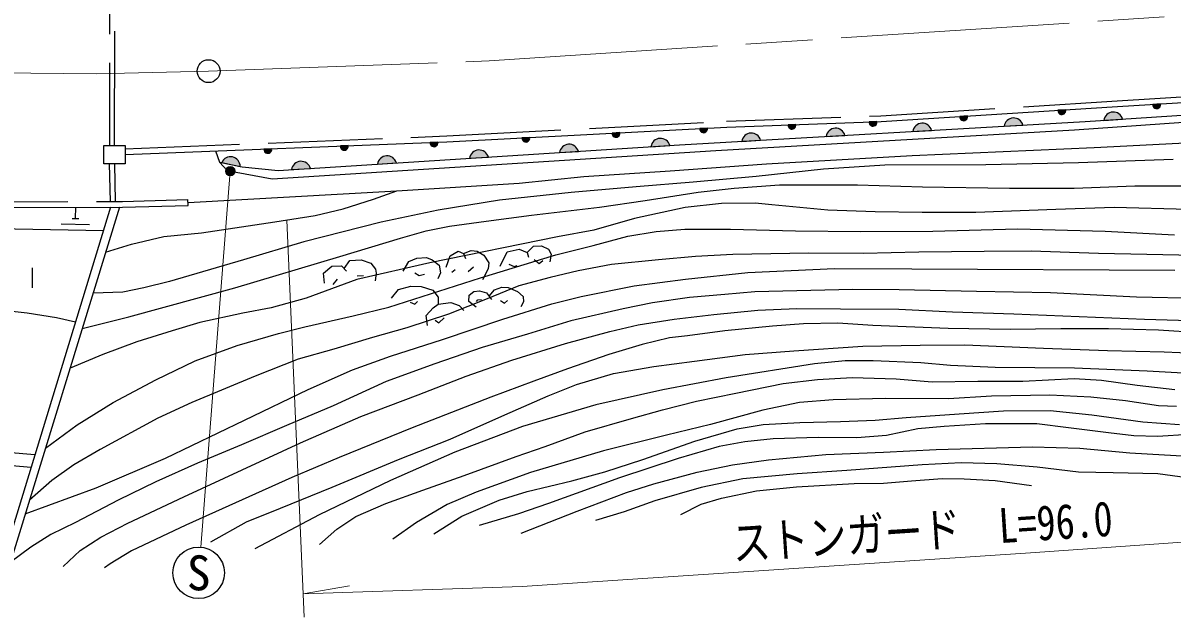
# Model space of a CAD drawing. Units: millimetres at full size, sheet at 1:1000; details may follow other scales. Extents: x 40000 to 680000, y 20000 to 380000.
# Drawn here: x 463206 to 523499, y 259879 to 291041 of the extents above; entities that cross this region are included whole.
import ezdxf
from ezdxf.enums import TextEntityAlignment as Align

# ---------------------------------------------------------------- set-up
doc = ezdxf.new("R2010")
doc.units = ezdxf.units.MM
doc.header["$LTSCALE"] = 1000
doc.linetypes.add('CHAIN', pattern=[18.5, 12, -1.5, 3.5, -1.5])
doc.linetypes.add('DASHED', pattern=[7.5, 6, -1.5])
for name, color, linetype, lineweight in [('M-BGD', 7, 'Continuous', 25), ('M-BMK', 2, 'CHAIN', 13), ('M-BMK-SRVR', 3, 'Continuous', 25), ('M-STR-HTXT', 7, 'Continuous', 13), ('M-STR-STRC', 7, 'Continuous', 25)]:
    doc.layers.add(name, color=color, linetype=linetype, lineweight=lineweight)
doc.styles.add('ＭＳ ゴシック', font='')
doc.styles.get('ＭＳ ゴシック').set_extended_font_data('MS Gothic')

msp = doc.modelspace()

# ---------------------------------------------------------------- hatches: boundary and pattern name
at = {"layer": 'M-BGD'}
for points in [[(517916, 286486, -0.4608), (517731, 286239, -0.4608), (517515, 286461)], [(522893, 286797, -0.4608), (522707, 286550, -0.4608), (522492, 286772)], [(508008, 285870, -0.4608), (507816, 285628, -0.4608), (507607, 285856)], [(512763, 286163, -0.4608), (512577, 285916, -0.4608), (512362, 286138)], [(514686, 285623, -0.82183), (515675, 285680)], [(519920, 285932, -0.82183), (520909, 285997)], [(494525, 285289, -0.4608), (494337, 285044, -0.4608), (494124, 285268)], [(499117, 285530, -0.4608), (498928, 285284, -0.4608), (498715, 285509)], [(500923, 284831, -0.82183), (501912, 284888)], [(503761, 285715, -0.4608), (503569, 285473, -0.4608), (503360, 285701)], [(505348, 285086, -0.82183), (506338, 285143)], [(509898, 285348, -0.82183), (510887, 285405)], [(480261, 284606, -0.4608), (480070, 284363, -0.4608), (479860, 284590)], [(484974, 284794, -0.4608), (484782, 284551, -0.4608), (484572, 284778)], [(489791, 285040, -0.4608), (489603, 284795, -0.4608), (489390, 285019)], [(491360, 284242, -0.82183), (492348, 284305)], [(496159, 284548, -0.82183), (497148, 284611)], [(473634, 283720, -0.82183), (474603, 283513)], [(476254, 284446, -0.4608), (476063, 284203, -0.4608), (475853, 284430)], [(481810, 283634, -0.82183), (482799, 283697)], [(486637, 283942, -0.82183), (487626, 284004)], [(477299, 283347, -0.82183), (478288, 283410)]]:
    msp.add_hatch(color=256, dxfattribs=at).paths.add_polyline_path(points)
at = {"layer": 'M-STR-HTXT'}
msp.add_hatch(color=256, dxfattribs=at).paths.add_polyline_path([(474304, 283388, -1), (473865, 283149, -1)])

# ---------------------------------------------------------------- linework, layer by layer
at = {"layer": 'M-BGD', "linetype": 'DASHED'}
for p, q in [((467747, 303951), (467752, 284615)), ((468016, 284615), (468034, 303967)), ((467732, 283656), (467787, 281678)), ((468016, 283656), (468043, 281678))]:
    msp.add_line(p, q, dxfattribs=at)
at = {"layer": 'M-BGD'}
for p, q in [((517916, 286486), (517515, 286461)), ((522893, 286797), (522492, 286772)), ((508008, 285870), (507607, 285856)), ((512763, 286163), (512362, 286138)), ((519920, 285932), (520909, 285997)), ((494525, 285289), (494124, 285268)), ((499117, 285530), (498715, 285509)), ((503761, 285715), (503360, 285701)), ((509898, 285348), (510887, 285405)), ((514686, 285623), (515675, 285680)), ((480261, 284606), (479860, 284590)), ((484974, 284794), (484572, 284778)), ((489791, 285040), (489390, 285019)), ((496159, 284548), (497148, 284611)), ((500923, 284831), (501912, 284888)), ((505348, 285086), (506338, 285143)), ((476254, 284446), (475853, 284430)), ((486637, 283942), (487626, 284004)), ((491360, 284242), (492348, 284305)), ((473634, 283720), (474603, 283513)), ((477299, 283347), (478288, 283410)), ((481810, 283634), (482799, 283697)), ((471873, 281474), (471865, 281774)), ((467804, 281378), (461807, 261782)), ((468272, 281379), (462199, 261618)), ((465961, 280788), (465973, 281375)), ((465206, 280503), (466705, 280474)), ((465786, 280792), (466136, 280785)), ((459660, 280311), (467432, 280160)), ((463702, 277146), (463702, 278191)), ((485716, 277963), (485883, 278117)), ((486573, 278012), (486841, 278255)), ((479491, 277321), (479718, 277605)), ((480748, 277776), (481073, 277788))]:
    msp.add_line(p, q, dxfattribs=at)
at = {"layer": 'M-BGD', "linetype": 'DASHED'}
for points in [[(468577, 284440), (485440, 285113), (500129, 285883), (508215, 286178), (520617, 286956), (531496, 287629), (537161, 288029), (541585, 288303), (547408, 288703), (552274, 289019), (557539, 289335), (562183, 289651), (568314, 290031), (572546, 290279)], [(459556, 281653), (468422, 281680), (471865, 281774)]]:
    msp.add_lwpolyline(points, dxfattribs=at)
at = {"layer": 'M-BGD'}
for points in [[(468577, 284140), (485453, 284813), (500143, 285584), (508230, 285878), (520635, 286657), (531516, 287330), (537181, 287730), (541604, 288004), (547428, 288404), (552293, 288720), (557559, 289035), (562202, 289352), (568331, 289731), (572572, 289942)], [(473302, 284328), (473523, 283744), (474713, 283489), (476598, 283302), (497664, 284644), (518947, 285869), (539006, 287179), (560086, 288524), (572620, 289325)], [(473523, 283744), (473912, 283301), (476282, 282862), (499567, 284348), (518380, 285429), (539025, 286879), (560156, 288126), (572649, 288943)], [(471869, 281624), (482825, 282235), (489247, 282631), (492637, 282981), (497172, 283283), (502218, 283655), (509868, 284085), (519414, 284515), (532062, 285154), (549464, 286601), (558700, 287342), (572689, 288425)], [(523558, 283876), (518584, 283712), (513725, 283597), (508428, 283581), (505211, 283367), (501681, 282990), (498365, 282695), (495377, 282449), (491965, 282150), (488206, 281740), (484988, 281215), (482001, 280591), (477946, 279558), (474777, 278623), (470895, 277486), (469549, 277142), (468449, 276912), (466885, 276865)], [(466316, 275013), (468761, 275632), (474326, 277142), (479825, 278799), (483010, 279750), (484366, 280130), (485580, 280376), (487517, 280638), (489898, 280967), (493460, 281377), (495857, 281721), (498631, 282164), (500527, 282379), (502907, 282543), (506995, 282543), (510400, 282446), (514964, 282380), (518362, 282380), (521547, 282495), (525871, 282495)], [(467545, 279012), (468892, 279438), (470600, 279832), (472569, 280029), (474671, 280341), (476427, 280603), (478545, 280948), (480006, 281292), (481598, 281801), (482825, 282235)], [(524371, 281261), (520466, 281361), (517396, 281263), (513210, 281099), (510386, 281099), (507924, 281131), (505445, 281230), (502507, 281509), (501625, 281592), (499868, 281576), (497947, 281362), (495288, 280788), (493154, 280165), (491250, 279820), (484560, 278455), (480719, 277586), (478060, 276601), (476221, 276093), (474744, 275814), (472478, 275322), (471034, 274895), (469184, 274316), (467395, 273643), (465676, 272931)], [(459474, 281362), (468426, 281380), (471873, 281474)], [(381560, 280555), (388463, 279742), (397520, 278374), (406675, 276784), (414407, 275488), (420897, 274408), (428163, 273171), (448253, 269719), (463836, 268410)], [(464384, 268729), (466049, 269968), (467936, 271133), (470169, 272314), (472237, 273315), (474437, 274119), (476621, 274759), (478000, 275103), (480540, 275681), (482411, 276140), (487205, 277666), (491161, 278880), (493131, 279372), (494937, 279865), (496431, 280094), (497932, 280228), (500328, 280228), (503743, 280146), (507157, 280097), (510943, 280113), (515392, 280244), (519988, 280113), (523633, 279932)], [(383091, 279426), (388138, 278881), (391568, 278373), (395613, 277743), (401734, 276725), (406136, 275952), (415826, 274350), (422768, 273066), (427692, 272209), (437639, 270637), (447351, 269020), (448214, 268935), (456819, 268275), (461598, 267911), (463633, 267747)], [(488237, 278288), (488611, 279029), (489248, 279180), (489663, 278997), (489734, 278758)], [(489663, 278997), (489997, 279339), (490419, 279355), (490778, 279172), (490913, 278917), (490849, 278503)], [(525552, 278832), (519646, 278945), (516116, 279077), (513637, 279060), (510206, 279027), (507317, 278945), (504444, 278962), (500459, 278896), (498489, 278798), (496552, 278617), (494090, 278371), (492333, 278043), (490872, 277698), (489231, 277255), (487556, 276566), (485537, 275762), (483354, 275057), (481538, 274544), (479519, 273936), (477647, 273411), (475398, 272509), (472066, 271131), (470276, 270311), (467256, 268670), (465868, 267859), (464718, 267039), (463548, 266008)], [(480055, 278164), (480364, 278580), (480945, 278619), (481467, 278445), (481700, 278135), (481742, 277924), (481686, 277518)], [(483160, 278027), (483446, 278529), (483869, 278696), (484378, 278743), (484681, 278624), (485047, 278330), (485111, 277932), (484976, 277621)], [(485414, 278234), (485621, 278831), (486035, 279070), (486330, 278950), (486433, 278680)], [(486330, 278950), (486720, 279102), (487038, 279070), (487381, 278863), (487652, 278465), (487612, 278146), (487325, 277573)], [(490031, 278638), (490292, 278431), (490491, 278584)], [(463325, 265283), (467050, 266661), (470678, 268204), (474831, 270205), (478172, 271820), (480503, 272837), (482490, 273559), (485215, 274445), (488383, 275511), (490961, 276315), (492487, 276692), (495274, 277257), (497966, 277602), (501233, 277946), (505797, 278160), (509851, 278143), (523654, 278079)], [(479029, 277400), (478971, 277922), (479416, 278290), (479919, 278309), (480190, 278019)], [(488702, 278395), (488980, 278272), (489146, 278326)], [(483766, 277930), (483998, 277797), (484282, 277861)], [(524910, 276583), (521627, 276665), (517119, 276879), (513245, 276961), (509174, 277043), (506744, 277059), (501612, 276943), (500036, 276796), (498181, 276632), (496244, 276369), (494701, 276041), (491960, 275417), (489678, 274712), (487305, 274019), (484809, 273166), (482265, 272231), (479490, 270951), (477028, 269918), (474681, 268917), (472356, 267943), (470172, 266975), (468202, 266007), (465970, 264842), (464673, 264202), (463622, 263546), (462541, 262731)], [(482546, 276610), (482905, 277064), (483550, 277239), (484092, 277223), (484721, 277024), (484992, 276666), (484999, 276284)], [(486991, 276130), (486593, 276432), (486617, 276767), (486864, 276950), (487159, 276997), (487525, 276878), (487796, 276544)], [(487660, 276711), (487955, 277045), (488329, 277188), (488664, 277165), (489150, 276950), (489444, 276687), (489468, 276408), (489325, 276154)], [(483529, 276395), (483766, 276297), (483916, 276439)], [(484427, 275175), (484355, 275692), (484729, 276090), (484999, 276284), (485653, 276385), (486099, 276225), (486346, 275955)], [(487005, 276437), (487075, 276515), (487270, 276536)], [(488264, 276481), (488473, 276345), (488627, 276481)], [(461815, 276003), (463422, 275834), (464960, 275598), (465966, 275371)], [(465313, 262529), (466200, 263365), (467283, 264071), (468711, 264809), (471650, 266187), (477773, 269009), (480941, 270404), (483940, 271541), (486468, 272509), (488865, 273346), (491672, 274232), (494003, 274855), (495481, 275200), (497368, 275495), (499453, 275741), (501761, 275973), (503813, 276055), (506095, 276038), (509165, 276022), (511988, 275891), (515206, 275776), (522062, 275496), (526215, 275381)], [(484828, 275443), (485030, 275309), (485299, 275575)], [(524945, 274790), (522786, 274923), (520159, 275005), (517664, 274988), (515004, 274956), (511754, 275021), (507806, 275169), (505967, 275300), (504162, 275251), (502537, 275136), (500041, 274890), (498071, 274627), (497136, 274529), (495695, 274167), (493954, 273642), (491771, 272904), (490015, 272247), (487749, 271410), (483629, 269803), (479804, 268244), (477308, 267194), (471748, 264693), (468892, 263347), (467776, 262675), (467480, 262461)], [(473062, 263823), (474933, 264873), (476722, 265595), (479431, 266694), (482911, 268138), (485630, 269206), (488487, 270486), (490768, 271486), (492246, 272077), (494199, 272651), (496317, 273029), (498451, 273308), (501102, 273656), (503663, 273836), (507275, 274082), (510279, 274148), (512621, 274149), (516758, 273985), (520107, 273853), (523094, 273788), (525557, 273689)], [(526602, 272538), (522190, 272769), (518382, 272933), (514212, 272966), (511881, 273081), (510321, 273212), (507810, 273311), (506349, 273311), (504740, 273163), (500099, 272424), (496783, 271800), (493270, 271013), (489412, 269881), (485866, 268535), (482489, 267036), (478746, 265247), (475364, 263459)], [(478762, 263689), (479682, 264493), (480667, 265149), (482243, 265838), (484180, 266527), (486363, 267298), (489088, 268299), (490598, 268824), (492713, 269588), (495142, 270293), (496768, 270753), (498540, 271196), (500609, 271622), (503088, 272131), (504894, 272344), (506716, 272443), (509030, 272377), (510918, 272213), (513312, 272246), (515676, 272246), (518368, 272394), (519796, 272312), (521668, 272033), (523654, 271820)], [(523729, 270918), (522783, 270951), (521059, 271214), (519237, 271411), (517086, 271509), (514033, 271460), (511767, 271328), (508468, 271345), (505710, 271279), (503958, 271131), (502021, 270737), (499279, 269982), (496981, 269424), (493665, 268604), (489840, 267456), (486983, 266422), (485462, 265775), (483854, 264840), (482622, 263954)], [(484773, 264249), (486234, 265168), (488187, 266005), (489665, 266464), (492012, 267022), (493736, 267498), (495733, 268139), (498458, 269107), (500674, 269747), (502053, 269977), (503974, 270075), (506108, 270141), (507930, 270207), (509555, 270338), (512323, 270537), (514654, 270701), (517100, 270717), (519284, 270488), (521976, 270110), (523897, 269979)], [(524403, 269452), (522736, 269353), (521488, 269386), (520158, 269534), (518074, 269796), (516399, 270009), (513707, 270009), (511540, 269878), (510161, 269747), (508510, 269401), (506967, 269286), (504931, 269303), (502568, 269221), (501090, 269073), (499744, 268827), (497593, 268203), (494507, 267186), (490784, 265837), (489208, 265295), (487139, 264688)], [(489356, 264278), (492294, 265426), (494871, 266411), (496316, 266870), (498590, 267482), (500429, 267859), (502333, 268122), (505337, 268401), (508358, 268532), (511132, 268663), (516170, 268798), (518665, 268732), (521292, 268486), (524624, 268306), (527563, 268109), (530468, 267945), (532455, 267748), (533554, 267518), (534244, 267305)], [(524296, 267173), (522753, 267387), (520405, 267436), (518599, 267469), (516416, 267731), (514298, 267912), (512427, 267961), (510391, 267863), (506442, 267566), (503832, 267385), (500975, 267123), (498792, 266680), (496362, 265974), (494754, 265400), (493252, 264936)], [(497734, 265264), (498801, 265806), (499868, 266117), (501690, 266495), (503792, 266708), (506812, 266889), (508368, 266907), (509829, 267021), (511438, 267153), (512587, 267136), (514212, 267038), (516133, 266775)]]:
    msp.add_lwpolyline(points, dxfattribs=at)
msp.add_lwpolyline([(467454, 284615), (468577, 284615), (468577, 283656), (467454, 283656)], close=True, dxfattribs=at)
for centre, radius, start, end in [((517718, 286442), 203, 174.6308, 12.55419), ((522695, 286753), 203, 174.57778, 12.50117), ((507809, 285831), 203, 173.12512, 11.04851), ((512564, 286119), 203, 174.6308, 12.55419), ((515186, 285554), 505, 14.46538, 172.12357), ((520421, 285867), 505, 14.90774, 172.56593), ((494326, 285247), 203, 174.04139, 11.96478), ((498918, 285488), 203, 174.04139, 11.96478), ((501423, 284762), 505, 14.46538, 172.12357), ((503562, 285676), 203, 173.12512, 11.04851), ((505849, 285017), 505, 14.46538, 172.12357), ((510398, 285279), 505, 14.46538, 172.12357), ((480062, 284566), 203, 173.32227, 11.24565), ((484774, 284754), 203, 173.32227, 11.24565), ((489592, 284998), 203, 174.04139, 11.96478), ((491860, 284176), 505, 14.81424, 172.47243), ((496660, 284482), 505, 14.81424, 172.47243), ((474098, 283521), 505, 359.08271, 156.7409), ((476055, 284406), 203, 173.32227, 11.24565), ((482310, 283568), 505, 14.81424, 172.47243), ((487138, 283875), 505, 14.81424, 172.47243), ((477800, 283281), 505, 14.81424, 172.47243)]:
    msp.add_arc(centre, radius, start, end, dxfattribs=at)
at = {"layer": 'M-BMK'}
msp.add_lwpolyline([(373952, 297594), (388276, 296513), (400552, 294924), (439413, 289658), (448718, 288889), (458729, 288466), (467057, 288368), (472945, 288515), (487670, 289053), (572214, 294566)], dxfattribs=at)
at = {"layer": 'M-BMK-SRVR'}
msp.add_circle((472945, 288515), 600, dxfattribs=at)
at = {"layer": 'M-STR-HTXT'}
for p, q in [((474084, 283269), (472531, 263542)), ((477054, 280705), (477968, 259879)), ((477915, 261092), (480333, 261517))]:
    msp.add_line(p, q, dxfattribs=at)
msp.add_lwpolyline([(477915, 261092), (489394, 261483), (516078, 263240), (545480, 265307), (574270, 267496)], dxfattribs=at)
msp.add_circle((474084, 283269), 250, dxfattribs=at)
at = {"layer": 'M-STR-STRC'}
msp.add_circle((472425, 262196), 1350, dxfattribs=at)

# ---------------------------------------------------------------- texts
at = {"layer": 'M-STR-HTXT', "style": 'ＭＳ ゴシック', "width": 0.8}
msp.add_text('ストンガード\u3000L=96.0', height=1833, rotation=3.767, dxfattribs=at).set_placement((510498, 262941), align=Align.BOTTOM_CENTER)
at = {"layer": 'M-STR-STRC', "style": 'ＭＳ ゴシック'}
msp.add_text('S', height=1833, dxfattribs=at).set_placement((472425, 262196), align=Align.MIDDLE_CENTER)

doc.saveas('drawing.dxf')
